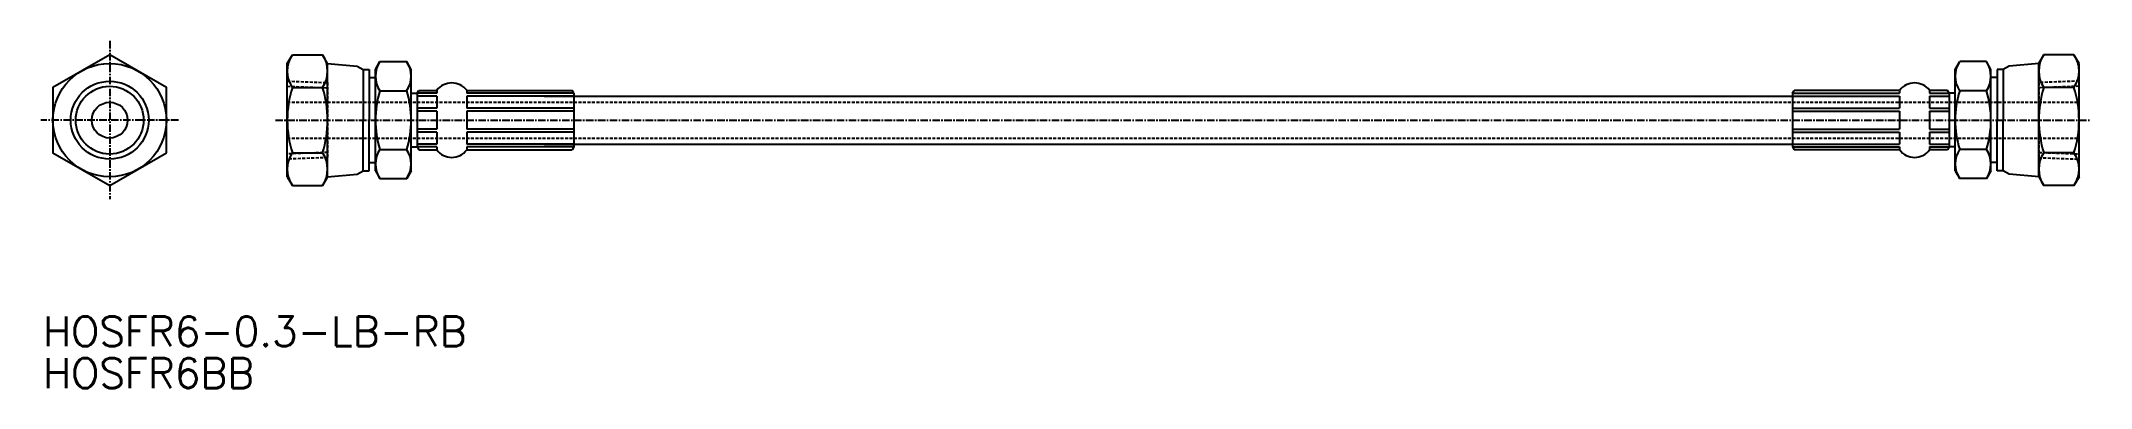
# Model space of a CAD drawing. Extents: x 34 to 377, y 104 to 162.
import ezdxf
from ezdxf.enums import TextEntityAlignment as Align

# ---------------------------------------------------------------- set-up
doc = ezdxf.new("R2010")
doc.units = 0
doc.linetypes.add('CENTER', pattern=[2, 1.25, -0.25, 0.25, -0.25])
doc.linetypes.add('DASHED', pattern=[0.75, 0.5, -0.25])
doc.layers.get('0').update_dxf_attribs({"linetype": 'CONTINUOUS'})
doc.layers.add('CENTER', color=1, linetype='CENTER')
doc.styles.get("Standard").update_dxf_attribs({"font": 'txt.shx', "bigfont": 'extfont.shx'})

msp = doc.modelspace()

# ---------------------------------------------------------------- linework, layer by layer
at = {"color": 7, "linetype": 'CONTINUOUS'}
for p, q in [((75.24, 157.98), (76.09, 159.45)), ((75.24, 138.98), (75.24, 157.98)), ((76.09, 159.45), (81.14, 159.45)), ((81.99, 157.98), (81.14, 159.45)), ((81.99, 138.98), (81.99, 157.98)), ((81.99, 157.98), (86.93, 157.55)), ((89.99, 156.98), (90.75, 158.3)), ((90.75, 158.3), (95.23, 158.3)), ((95.99, 156.98), (95.23, 158.3)), ((354.49, 156.98), (355.25, 158.3)), ((359.73, 158.3), (355.25, 158.3)), ((360.49, 156.98), (359.73, 158.3)), ((368.49, 157.98), (363.55, 157.55)), ((368.49, 157.98), (369.34, 159.45)), ((368.49, 138.98), (368.49, 157.98)), ((374.39, 159.45), (369.34, 159.45)), ((375.24, 157.98), (374.39, 159.45)), ((375.24, 138.98), (375.24, 157.98)), ((86.93, 157.55), (87.95, 156.96)), ((87.95, 156.96), (87.95, 148.48)), ((87.95, 156.96), (88.97, 156.96)), ((88.97, 156.96), (88.97, 155.61)), ((88.97, 155.61), (88.97, 148.48)), ((88.97, 155.61), (89.99, 155.61)), ((89.99, 139.98), (89.99, 156.98)), ((95.99, 139.98), (95.99, 156.98)), ((95.99, 139.98), (95.99, 156.98)), ((354.49, 139.98), (354.49, 156.98)), ((354.49, 139.98), (354.49, 156.98)), ((360.49, 139.98), (360.49, 156.98)), ((361.51, 155.61), (360.49, 155.61)), ((362.53, 156.96), (361.51, 156.96)), ((361.51, 156.96), (361.51, 155.61)), ((361.51, 155.61), (361.51, 148.48)), ((363.55, 157.55), (362.53, 156.96)), ((362.53, 156.96), (362.53, 148.48)), ((76.09, 153.97), (81.14, 153.97)), ((90.75, 153.39), (95.23, 153.39)), ((95.99, 152.98), (96.99, 152.98)), ((96.99, 152.98), (97.28, 153.48)), ((96.99, 152.98), (96.99, 143.98)), ((100.28, 152.98), (96.99, 152.98)), ((100.28, 152.48), (96.99, 152.48)), ((97.28, 153.48), (100.28, 153.48)), ((100.28, 153.48), (100.28, 152.98)), ((100.28, 152.48), (100.28, 150.48)), ((105.28, 153.48), (105.28, 152.98)), ((105.28, 153.48), (122.95, 153.48)), ((123.24, 152.98), (105.28, 152.98)), ((123.24, 152.48), (105.28, 152.48)), ((105.28, 152.48), (105.28, 150.48)), ((118.24, 152.48), (332.24, 152.48)), ((123.24, 152.98), (122.95, 153.48)), ((123.24, 152.98), (123.24, 143.98)), ((327.24, 152.98), (327.53, 153.48)), ((327.24, 152.98), (345.2, 152.98)), ((327.24, 152.98), (327.24, 143.98)), ((327.24, 152.48), (345.2, 152.48)), ((345.2, 153.48), (327.53, 153.48)), ((345.2, 153.48), (345.2, 152.98)), ((345.2, 152.48), (345.2, 150.48)), ((350.2, 153.48), (350.2, 152.98)), ((353.2, 153.48), (350.2, 153.48)), ((350.2, 152.98), (353.49, 152.98)), ((350.2, 152.48), (350.2, 150.48)), ((350.2, 152.48), (353.49, 152.48)), ((353.49, 152.98), (353.2, 153.48)), ((353.49, 152.98), (353.49, 143.98)), ((354.49, 152.98), (353.49, 152.98)), ((359.73, 153.39), (355.25, 153.39)), ((374.39, 153.97), (369.34, 153.97)), ((87.95, 140.01), (87.95, 148.48)), ((88.97, 141.36), (88.97, 148.48)), ((100.28, 150.48), (96.99, 150.48)), ((100.28, 149.98), (96.99, 149.98)), ((100.28, 149.98), (100.28, 146.98)), ((123.24, 150.48), (105.28, 150.48)), ((123.24, 149.98), (105.28, 149.98)), ((105.28, 149.98), (105.28, 146.98)), ((327.24, 150.48), (345.2, 150.48)), ((327.24, 149.98), (345.2, 149.98)), ((345.2, 149.98), (345.2, 146.98)), ((350.2, 150.48), (353.49, 150.48)), ((350.2, 149.98), (350.2, 146.98)), ((350.2, 149.98), (353.49, 149.98)), ((361.51, 141.36), (361.51, 148.48)), ((362.53, 140.01), (362.53, 148.48)), ((100.28, 146.98), (96.99, 146.98)), ((100.28, 146.48), (96.99, 146.48)), ((100.28, 144.48), (96.99, 144.48)), ((100.28, 146.48), (100.28, 144.48)), ((123.24, 146.98), (105.28, 146.98)), ((123.24, 146.48), (105.28, 146.48)), ((105.28, 146.48), (105.28, 144.48)), ((123.24, 144.48), (105.28, 144.48)), ((118.24, 144.48), (332.24, 144.48)), ((327.24, 146.98), (345.2, 146.98)), ((327.24, 146.48), (345.2, 146.48)), ((327.24, 144.48), (345.2, 144.48)), ((345.2, 146.48), (345.2, 144.48)), ((350.2, 146.98), (353.49, 146.98)), ((350.2, 146.48), (350.2, 144.48)), ((350.2, 146.48), (353.49, 146.48)), ((350.2, 144.48), (353.49, 144.48)), ((76.09, 143), (81.14, 143)), ((88.97, 140.01), (88.97, 141.36)), ((88.97, 141.36), (89.99, 141.36)), ((90.75, 143.58), (95.23, 143.58)), ((95.99, 143.98), (96.99, 143.98)), ((96.99, 143.98), (97.28, 143.48)), ((100.28, 143.98), (96.99, 143.98)), ((97.28, 143.48), (100.28, 143.48)), ((100.28, 143.98), (100.28, 143.48)), ((123.24, 143.98), (105.28, 143.98)), ((105.28, 143.98), (105.28, 143.48)), ((105.28, 143.48), (122.95, 143.48)), ((123.24, 143.98), (122.95, 143.48)), ((327.24, 143.98), (345.2, 143.98)), ((327.24, 143.98), (327.53, 143.48)), ((345.2, 143.48), (327.53, 143.48)), ((345.2, 143.98), (345.2, 143.48)), ((350.2, 143.98), (350.2, 143.48)), ((350.2, 143.98), (353.49, 143.98)), ((353.2, 143.48), (350.2, 143.48)), ((353.49, 143.98), (353.2, 143.48)), ((354.49, 143.98), (353.49, 143.98)), ((359.73, 143.58), (355.25, 143.58)), ((361.51, 141.36), (360.49, 141.36)), ((361.51, 140.01), (361.51, 141.36)), ((374.39, 143), (369.34, 143)), ((75.24, 138.98), (76.09, 137.52)), ((76.09, 137.52), (81.14, 137.52)), ((81.99, 138.98), (81.14, 137.52)), ((81.99, 138.98), (86.93, 139.42)), ((86.93, 139.42), (87.95, 140.01)), ((87.95, 140.01), (88.97, 140.01)), ((89.99, 139.98), (90.75, 138.67)), ((90.75, 138.67), (95.23, 138.67)), ((95.99, 139.98), (95.23, 138.67)), ((354.49, 139.98), (355.25, 138.67)), ((359.73, 138.67), (355.25, 138.67)), ((360.49, 139.98), (359.73, 138.67)), ((362.53, 140.01), (361.51, 140.01)), ((363.55, 139.42), (362.53, 140.01)), ((368.49, 138.98), (363.55, 139.42)), ((368.49, 138.98), (369.34, 137.52)), ((374.39, 137.52), (369.34, 137.52)), ((375.24, 138.98), (374.39, 137.52))]:
    msp.add_line(p, q, dxfattribs=at)
at = {"color": 3, "linetype": 'DASHED'}
for p, q in [((75.24, 155.02), (81.99, 154.77)), ((81.99, 154.77), (81.99, 142.2)), ((375.24, 155.02), (368.49, 154.77)), ((368.49, 154.77), (368.49, 142.2)), ((75.24, 154.16), (81.99, 153.91)), ((75.24, 151.48), (375.24, 151.48)), ((375.24, 154.16), (368.49, 153.91)), ((75.24, 145.48), (375.24, 145.48)), ((81.99, 143.06), (75.24, 142.81)), ((81.99, 142.2), (75.24, 141.95)), ((368.49, 143.06), (375.24, 142.81)), ((368.49, 142.2), (375.24, 141.95))]:
    msp.add_line(p, q, dxfattribs=at)
at = {"color": 7, "linetype": 'CONTINUOUS'}
msp.add_lwpolyline([(55, 143), (55, 153.97), (45.5, 159.45), (36, 153.97), (36, 143), (45.5, 137.52)], close=True, dxfattribs=at)
for radius in [9.5, 6.53, 3]:
    msp.add_circle((45.5, 148.48), radius, dxfattribs=at)
at = {"color": 3, "linetype": 'CONTINUOUS'}
msp.add_circle((45.5, 148.48), 5.68, dxfattribs=at)
at = {"color": 7, "linetype": 'CONTINUOUS'}
for centre, radius, start, end in [((80.09, 156.71), 4.86, 145.6158, 214.3842), ((77.13, 156.71), 4.86, 325.6158, 34.3842), ((94.33, 155.85), 4.34, 145.6157, 214.3843), ((91.64, 155.85), 4.34, 325.6157, 34.3843), ((358.83, 155.85), 4.34, 145.6157, 214.3843), ((356.14, 155.85), 4.34, 325.6157, 34.3843), ((373.34, 156.71), 4.86, 145.6158, 214.3842), ((370.38, 156.71), 4.86, 325.6158, 34.3842), ((102.78, 151.61), 3.12, 36.8699, 143.1301), ((347.7, 151.61), 3.12, 36.8699, 143.1301), ((93.39, 148.48), 18.15, 162.412, 197.588), ((63.84, 148.48), 18.15, 342.412, 17.588), ((106.23, 148.48), 16.24, 162.412, 197.588), ((79.75, 148.48), 16.24, 342.412, 17.588), ((370.73, 148.48), 16.24, 162.412, 197.588), ((344.25, 148.48), 16.24, 342.412, 17.588), ((386.64, 148.48), 18.15, 162.412, 197.588), ((357.09, 148.48), 18.15, 342.412, 17.588), ((80.09, 140.26), 4.86, 145.6158, 214.3842), ((77.13, 140.26), 4.86, 325.6158, 34.3842), ((94.33, 141.12), 4.34, 145.6157, 214.3843), ((91.64, 141.12), 4.34, 325.6157, 34.3843), ((102.78, 145.36), 3.12, 216.8699, 323.1301), ((347.7, 145.36), 3.12, 216.8699, 323.1301), ((358.83, 141.12), 4.34, 145.6157, 214.3843), ((356.14, 141.12), 4.34, 325.6157, 34.3843), ((373.34, 140.26), 4.86, 145.6158, 214.3842), ((370.38, 140.26), 4.86, 325.6158, 34.3842)]:
    msp.add_arc(centre, radius, start, end, dxfattribs=at)
at = {"layer": 'CENTER', "color": 1, "linetype": 'CENTER'}
for p, q in [((45.5, 161.76), (45.5, 135.21)), ((57, 148.48), (34, 148.48)), ((73.24, 148.48), (377.24, 148.48))]:
    msp.add_line(p, q, dxfattribs=at)

# ---------------------------------------------------------------- texts
at = {"color": 7, "linetype": 'CONTINUOUS'}
for s, p in [('HOSFR6-0.3-LB-RB', (34.33, 113.06)), ('HOSFR6BB', (34.33, 106.06))]:
    msp.add_text(s, height=5, dxfattribs=at).set_placement(p, align=Align.MIDDLE_LEFT)

doc.saveas('drawing.dxf')
